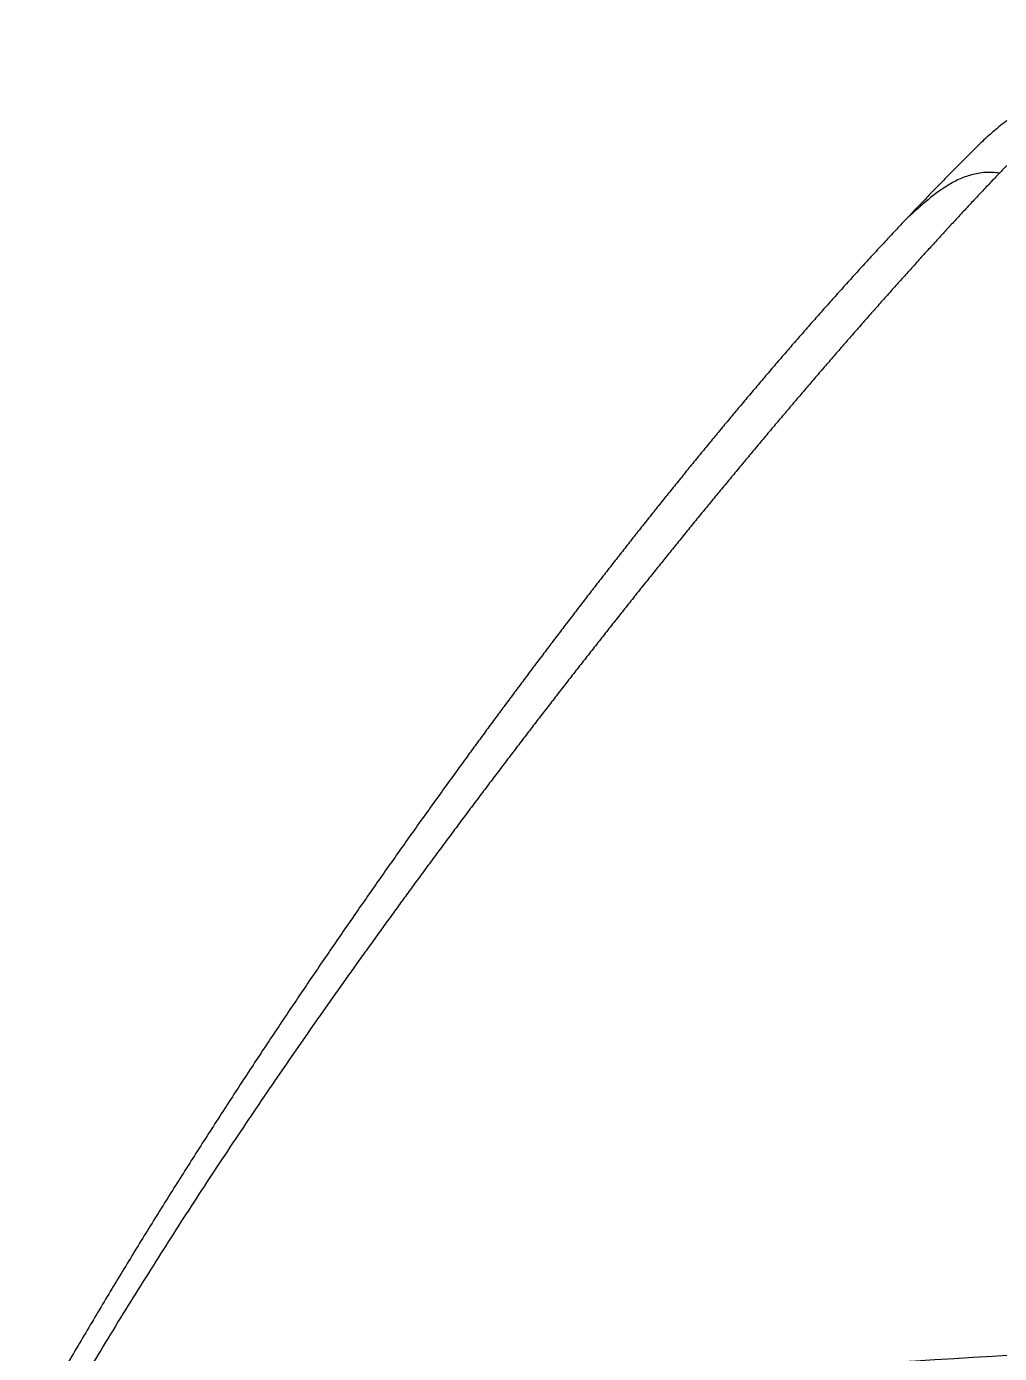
# Model space of a CAD drawing. Header units: inches. Extents: x 2 to 86, y -22 to 129.
# Drawn here: x 35.415 to 39.013, y 75.076 to 79.984 of the extents above; entities that cross this region are included whole.
import ezdxf

# ---------------------------------------------------------------- set-up
doc = ezdxf.new("R2010")
doc.units = ezdxf.units.IN
doc.header["$MEASUREMENT"] = 0
doc.layers.add('BDIM_CYAN', color=4, linetype='Continuous')

# ---------------------------------------------------------------- blocks, each defined once
blk = doc.blocks.new('2020 RHYTHM')
at = {"layer": 'BDIM_CYAN', "color": 3}
blk.add_line((34.2494, 75.7056), (34.2489, 75.7048), dxfattribs=at)
for points, knots in [([(38.041, 78.9985), (38.0334, 78.9985), (38.0184, 78.9986), (37.996, 78.9984), (37.9736, 78.9982), (37.9513, 78.9978), (37.929, 78.9973), (37.9069, 78.9967), (37.8848, 78.996), (37.8629, 78.9951), (37.841, 78.9941), (37.8192, 78.993), (37.7974, 78.9918), (37.7396, 78.9881), (37.6463, 78.9802), (37.5229, 78.9649), (37.405, 78.9453), (37.2951, 78.9223), (37.1915, 78.8958), (37.0641, 78.8568), (36.9509, 78.8128), (36.851, 78.7651), (36.7825, 78.7276), (36.7195, 78.6884), (36.672, 78.6548), (36.6366, 78.6271), (36.6115, 78.6062), (36.5874, 78.5848), (36.5723, 78.5702), (36.5648, 78.5629)], [0, 0, 0, 0, 0.010548, 0.021062, 0.031544, 0.041999, 0.052429, 0.062839, 0.073232, 0.08361, 0.093979, 0.10434, 0.114699, 0.125058, 0.187424, 0.250522, 0.312205, 0.375621, 0.437057, 0.500652, 0.625218, 0.686892, 0.750441, 0.812, 0.875015, 0.905899, 0.937016, 0.968378, 1, 1, 1, 1]), ([(36.8899, 78.6331), (36.8845, 78.6304), (36.8737, 78.6249), (36.8578, 78.6165), (36.8422, 78.608), (36.827, 78.5994), (36.8121, 78.5907), (36.7975, 78.5818), (36.7832, 78.5728), (36.7693, 78.5638), (36.7557, 78.5546), (36.7425, 78.5452), (36.7296, 78.5358), (36.717, 78.5263), (36.7048, 78.5166), (36.693, 78.5069), (36.6815, 78.497), (36.6704, 78.4871), (36.6596, 78.477), (36.6492, 78.4668), (36.6426, 78.46), (36.6393, 78.4565)], [0, 0, 0, 0, 0.051844, 0.1037695, 0.1557775, 0.2078691, 0.2600452, 0.3123068, 0.364655, 0.4170909, 0.4696156, 0.52223, 0.5749353, 0.6277328, 0.6806235, 0.7336088, 0.7866899, 0.8398681, 0.8931449, 0.9465217, 1, 1, 1, 1]), ([(36.5648, 78.5629), (36.5517, 78.55), (36.5256, 78.5241), (36.4865, 78.4849), (36.4476, 78.4454), (36.4087, 78.4057), (36.37, 78.3656), (36.3313, 78.3254), (36.3056, 78.2983), (36.2928, 78.2848)], [0, 0, 0, 0, 0.143574, 0.286908, 0.430002, 0.572857, 0.715474, 0.857854, 1, 1, 1, 1]), ([(36.6393, 78.4565), (36.6275, 78.4441), (36.6039, 78.4193), (36.5684, 78.3816), (36.5329, 78.3437), (36.4974, 78.3056), (36.4618, 78.2671), (36.4261, 78.2283), (36.3904, 78.1893), (36.3547, 78.15), (36.3189, 78.1104), (36.2831, 78.0706), (36.2473, 78.0306), (36.2114, 77.9903), (36.1754, 77.9497), (36.1395, 77.9089), (36.1035, 77.8679), (36.0675, 77.8266), (36.0314, 77.7851), (35.9954, 77.7434), (35.9593, 77.7015), (35.9232, 77.6593), (35.8871, 77.617), (35.8509, 77.5744), (35.8148, 77.5317), (35.7786, 77.4887), (35.7424, 77.4455), (35.7062, 77.4022), (35.67, 77.3587), (35.6338, 77.315), (35.5976, 77.2711), (35.5614, 77.227), (35.5252, 77.1828), (35.4889, 77.1384), (35.4527, 77.0938), (35.4165, 77.0491), (35.3803, 77.0042), (35.3441, 76.9591), (35.3079, 76.9139), (35.2718, 76.8685), (35.2356, 76.823), (35.1995, 76.7774), (35.1633, 76.7316), (35.1272, 76.6856), (35.0911, 76.6395), (35.0551, 76.5933), (35.019, 76.5469), (34.983, 76.5004), (34.947, 76.4538), (34.911, 76.407), (34.8751, 76.3601), (34.8392, 76.3131), (34.8033, 76.2659), (34.7674, 76.2186), (34.7316, 76.1712), (34.6959, 76.1237), (34.6602, 76.076), (34.6245, 76.0283), (34.5889, 75.9804), (34.5533, 75.9323), (34.5178, 75.8842), (34.4823, 75.8359), (34.4469, 75.7875), (34.4115, 75.739), (34.3762, 75.6904), (34.341, 75.6417), (34.3058, 75.5928), (34.2707, 75.5438), (34.2357, 75.4947), (34.2007, 75.4455), (34.1658, 75.3961), (34.131, 75.3467), (34.0963, 75.2971), (34.0617, 75.2474), (34.0271, 75.1975), (33.9927, 75.1475), (33.9437, 75.0762), (33.8805, 74.9832), (33.8033, 74.8682), (33.7265, 74.7525), (33.6504, 74.636), (33.5748, 74.5188), (33.4999, 74.4008), (33.4256, 74.282), (33.352, 74.1624), (33.2791, 74.0418), (33.2068, 73.9204), (33.1594, 73.8386), (33.1356, 73.7977)], [0, 0, 0, 0, 0.010003, 0.020005, 0.030007, 0.040009, 0.05001, 0.060011, 0.070012, 0.080013, 0.090013, 0.100014, 0.110014, 0.120015, 0.130015, 0.140015, 0.150016, 0.160016, 0.170016, 0.180017, 0.190017, 0.200017, 0.210017, 0.220017, 0.230017, 0.240017, 0.250017, 0.260017, 0.270016, 0.280016, 0.290015, 0.300014, 0.310014, 0.320013, 0.330012, 0.340011, 0.350011, 0.36001, 0.370009, 0.380009, 0.390008, 0.400008, 0.410008, 0.420007, 0.430007, 0.440007, 0.450006, 0.460006, 0.470006, 0.480006, 0.490006, 0.500006, 0.510005, 0.520005, 0.530005, 0.540005, 0.550005, 0.560004, 0.570004, 0.580004, 0.590004, 0.600004, 0.610004, 0.620004, 0.630004, 0.640005, 0.650005, 0.660005, 0.670005, 0.680006, 0.690006, 0.700006, 0.710006, 0.720006, 0.730006, 0.740006, 0.750005, 0.772731, 0.795456, 0.818181, 0.840906, 0.863632, 0.886358, 0.909085, 0.931813, 0.954542, 0.977271, 1, 1, 1, 1]), ([(36.6393, 78.4565), (36.6214, 78.4591), (36.5858, 78.4605), (36.5348, 78.4514), (36.4876, 78.4335), (36.4297, 78.4014), (36.3648, 78.3512), (36.3168, 78.3069), (36.2928, 78.2848)], [0, 0, 0, 0, 0.125, 0.25, 0.375, 0.5, 0.75, 1, 1, 1, 1]), ([(36.2928, 78.2848), (36.28, 78.2712), (36.2544, 78.2441), (36.2162, 78.2031), (36.178, 78.1619), (36.14, 78.1205), (36.102, 78.0789), (36.0642, 78.0371), (36.0265, 77.995), (35.9889, 77.9528), (35.9514, 77.9103), (35.914, 77.8677), (35.8767, 77.8249), (35.8395, 77.782), (35.8024, 77.7388), (35.7654, 77.6955), (35.7286, 77.652), (35.6918, 77.6084), (35.6551, 77.5646), (35.6185, 77.5207), (35.582, 77.4766), (35.5456, 77.4324), (35.5093, 77.3881), (35.4731, 77.3436), (35.4371, 77.299), (35.401, 77.2543), (35.3651, 77.2095), (35.3293, 77.1645), (35.2936, 77.1195), (35.258, 77.0743), (35.2225, 77.029), (35.187, 76.9836), (35.1517, 76.9381), (35.1164, 76.8926), (35.0812, 76.8469), (35.0462, 76.8011), (35.0112, 76.7552), (34.9763, 76.7093), (34.9415, 76.6632), (34.9067, 76.6171), (34.8721, 76.5709), (34.8376, 76.5246), (34.8031, 76.4782), (34.7687, 76.4318), (34.7344, 76.3852), (34.7002, 76.3386), (34.6661, 76.2919), (34.6112, 76.2165), (34.5358, 76.112), (34.4399, 75.9775), (34.3444, 75.8423), (34.2811, 75.7511), (34.2494, 75.7056)], [0, 0, 0, 0, 0.018319, 0.036603, 0.054854, 0.073071, 0.091254, 0.109403, 0.127519, 0.145602, 0.163652, 0.181668, 0.199652, 0.217603, 0.235521, 0.253406, 0.271259, 0.289079, 0.306866, 0.324622, 0.342345, 0.360036, 0.377695, 0.395322, 0.412917, 0.430481, 0.448014, 0.465515, 0.482985, 0.500424, 0.517832, 0.535209, 0.552555, 0.569871, 0.587155, 0.60441, 0.621634, 0.638827, 0.65599, 0.673123, 0.690225, 0.707298, 0.72434, 0.741353, 0.758336, 0.775289, 0.792213, 0.809107, 0.857018, 0.904802, 0.952463, 1, 1, 1, 1]), ([(34.2489, 75.7048), (34.2329, 75.6816), (34.2008, 75.6352), (34.1528, 75.5652), (34.1049, 75.4949), (34.0571, 75.4244), (34.0095, 75.3536), (33.962, 75.2825), (33.9146, 75.2112), (33.8673, 75.1395), (33.8202, 75.0675), (33.7732, 74.9953), (33.7264, 74.9227), (33.6797, 74.8498), (33.6331, 74.7765), (33.5867, 74.7029), (33.5404, 74.629), (33.4942, 74.5547), (33.4482, 74.48), (33.4024, 74.4049), (33.3567, 74.3295), (33.3112, 74.2536), (33.2658, 74.1773), (33.2206, 74.1006), (33.1756, 74.0234), (33.1307, 73.9458), (33.086, 73.8677), (33.0563, 73.8152), (33.0415, 73.7889)], [0, 0, 0, 0, 0.039071, 0.078092, 0.117063, 0.155984, 0.194855, 0.233676, 0.272449, 0.311173, 0.349849, 0.388476, 0.427055, 0.465586, 0.504069, 0.542504, 0.580892, 0.619231, 0.657523, 0.695767, 0.733963, 0.772112, 0.810213, 0.848266, 0.886271, 0.924228, 0.962138, 1, 1, 1, 1]), ([(38.041, 74.1514), (37.8502, 74.1435), (36.8991, 74.1007), (35.5689, 74.018), (34.1253, 73.896), (33.441, 73.8292), (33.1356, 73.7977)], [0.7186543, 0.7186543, 0.7186543, 0.7186543, 0.75, 0.875, 0.9375, 0.9879077, 0.9879077, 0.9879077, 0.9879077])]:
    blk.add_open_spline(points, degree=3, knots=knots, dxfattribs=at)

msp = doc.modelspace()

# ---------------------------------------------------------------- block references
msp.add_blockref('2020 RHYTHM', (2.3733, 0.9854))

doc.saveas('drawing.dxf')
